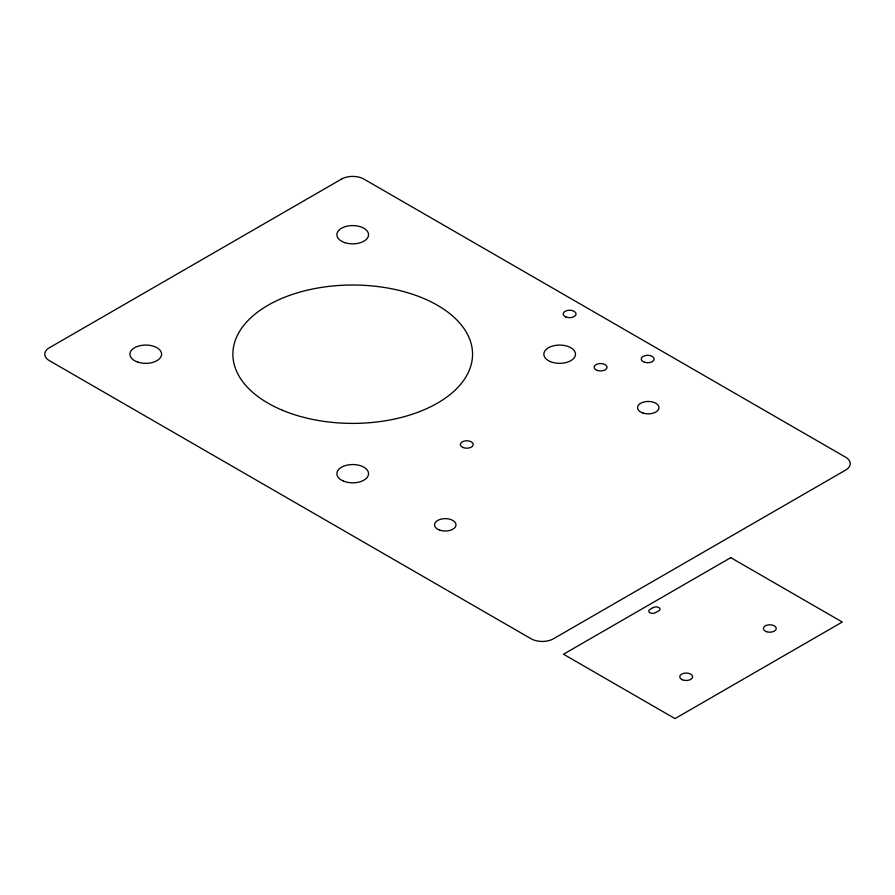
<?xml version="1.0" encoding="UTF-8"?>
<svg xmlns="http://www.w3.org/2000/svg" width="895" height="895" viewBox="0 0 895 895"><rect width="100%" height="100%" fill="white"/><g stroke="black" fill="none" stroke-linecap="round" stroke-linejoin="round"><path stroke-width="1.34" d="M341.566 179.067L49.37 347.763A15.774 9.107 0 0 0 49.37 360.64L531.127 638.784A15.774 9.107 0 0 0 553.434 638.784L845.63 470.088A15.774 9.107 0 0 0 845.63 457.211L363.873 179.067A15.774 9.107 0 0 0 341.566 179.067M730.768 557.652L563.503 654.223L675.009 718.607L842.273 622.036L730.768 557.652M653.26 607.548L649.915 609.484A3.938 2.271 0 0 0 649.915 612.695A3.938 2.271 0 0 0 655.498 612.695L658.843 610.77A3.938 2.271 0 0 0 658.843 607.548A3.938 2.271 0 0 0 653.26 607.548M642.901 412.998A10.718 6.187 0 0 0 658.988 407.639A10.718 6.187 0 0 0 642.901 402.28A10.718 6.187 0 0 0 642.901 412.998M439.904 530.198A10.718 6.187 0 0 0 455.991 524.839A10.718 6.187 0 0 0 439.904 519.469A10.718 6.187 0 0 0 439.904 530.198M462.995 447.511A6.466 3.737 0 0 0 473.22 444.882A6.466 3.737 0 0 0 464.147 441.078A6.466 3.737 0 0 0 462.995 447.511M644.445 362.251A6.466 3.737 0 0 0 654.144 359.018A6.466 3.737 0 0 0 644.445 355.785A6.466 3.737 0 0 0 644.445 362.251M565.83 316.975A6.466 3.737 0 0 0 576.056 314.335A6.466 3.737 0 0 0 566.994 310.543A6.466 3.737 0 0 0 565.83 316.975M597.357 370.474A6.466 3.737 0 0 0 607.056 367.241A6.466 3.737 0 0 0 597.357 364.008A6.466 3.737 0 0 0 597.357 370.474M137.852 362.117A15.83 9.14 0 0 0 161.603 354.207A15.83 9.14 0 0 0 137.852 346.287A15.83 9.14 0 0 0 137.852 362.117M550.38 361.602A15.83 9.14 0 0 0 575.407 355.147A15.83 9.14 0 0 0 553.211 345.862A15.83 9.14 0 0 0 550.38 361.602M282.395 410.234A119.852 69.195 0 0 0 471.922 361.345A119.852 69.195 0 0 0 303.83 291.032A119.852 69.195 0 0 0 282.395 410.234M344.799 242.634A15.83 9.14 0 0 0 368.55 234.725A15.83 9.14 0 0 0 344.799 226.804A15.83 9.14 0 0 0 344.799 242.634M343.434 481.085A15.83 9.14 0 0 0 368.471 474.63A15.83 9.14 0 0 0 346.264 465.333A15.83 9.14 0 0 0 343.434 481.085M766.579 631.725A6.466 3.737 0 0 0 776.278 628.491A6.466 3.737 0 0 0 766.579 625.258A6.466 3.737 0 0 0 766.579 631.725M682.393 679.797A6.466 3.737 0 0 0 692.618 677.157A6.466 3.737 0 0 0 683.545 673.364A6.466 3.737 0 0 0 682.393 679.797"/></g></svg>
